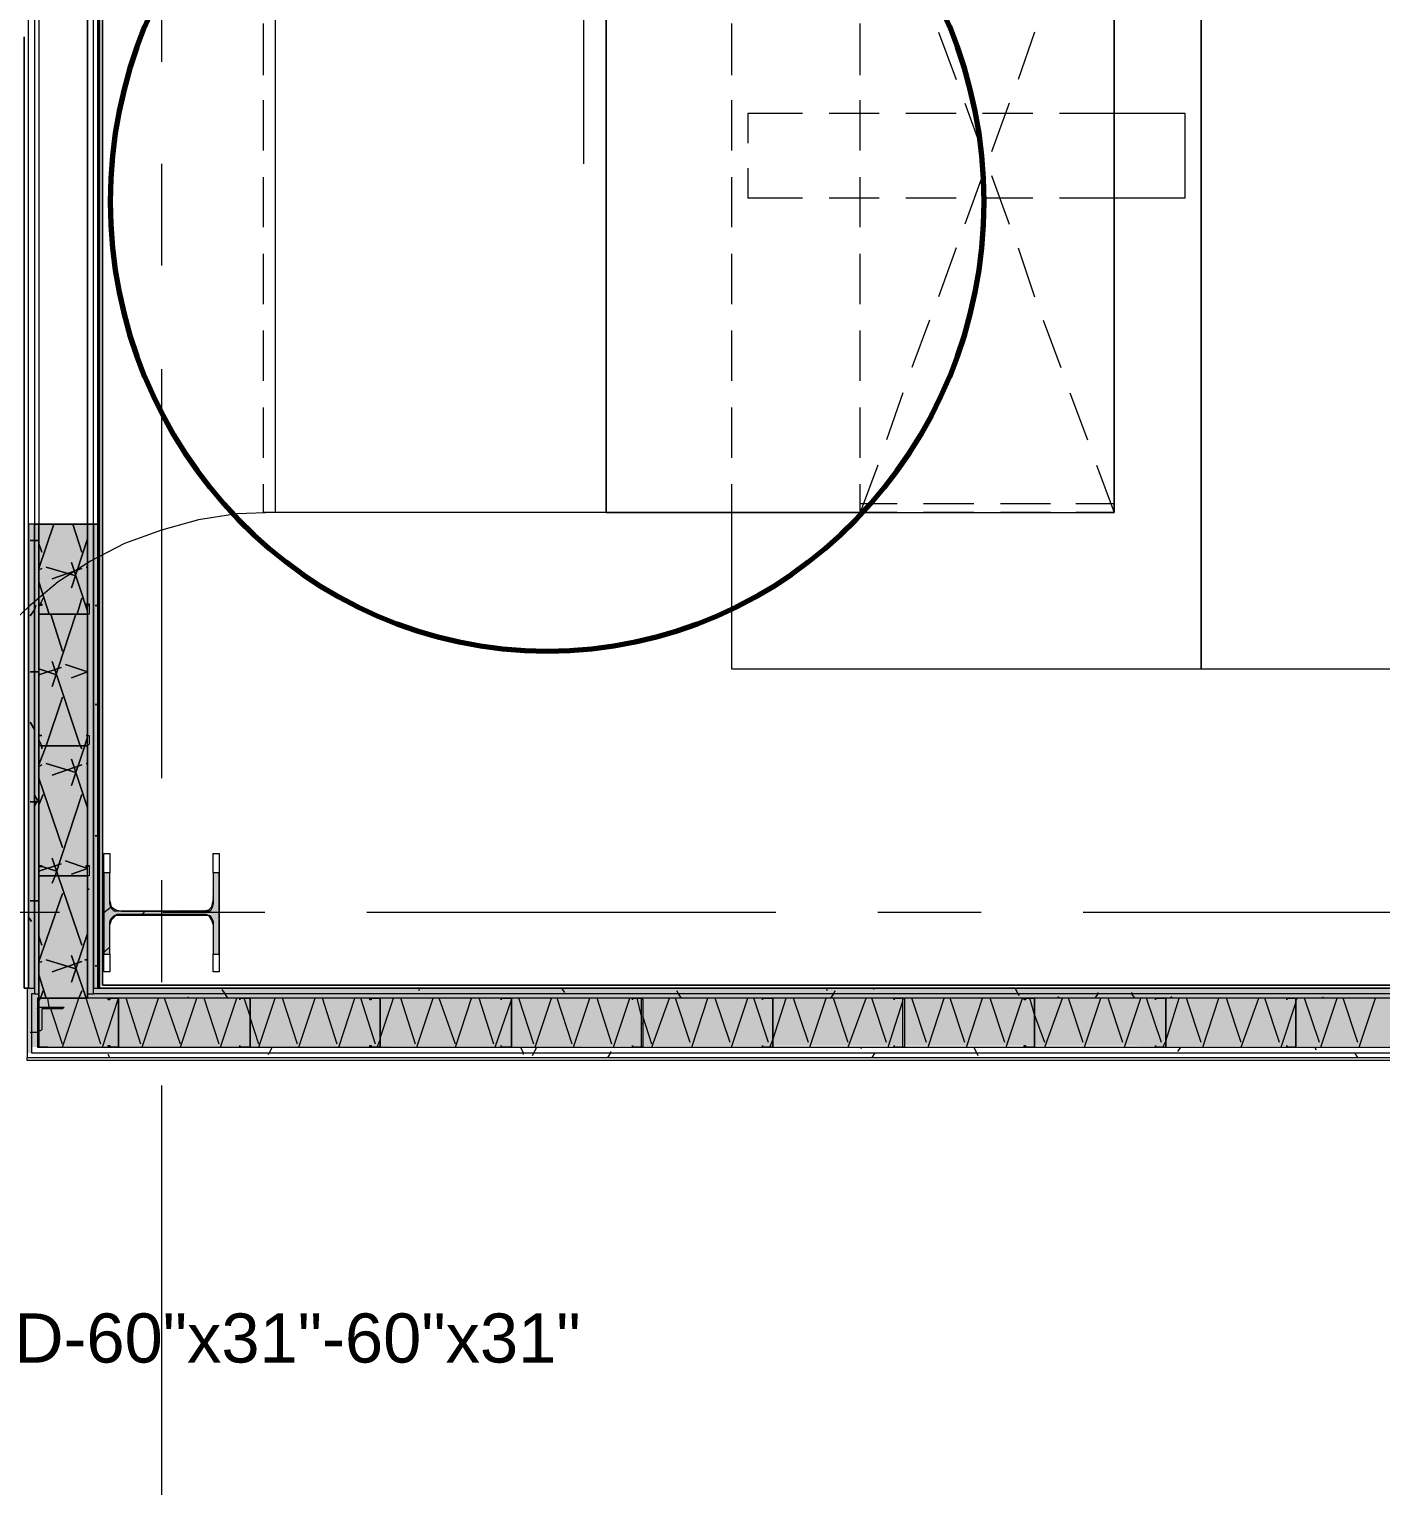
# Model space of a CAD drawing. Header units: metres. Extents: x 39 to 278, y -7 to 151.
# Drawn here: x 55.058 to 59.252, y 23.512 to 28.058 of the extents above; entities that cross this region are included whole.
import ezdxf

# ---------------------------------------------------------------- set-up
doc = ezdxf.new("R2010")
doc.units = ezdxf.units.M
doc.layers.add('HVAC - Ductos', color=5, linetype='Continuous', lineweight=50)
doc.layers.add('PDF_Geometry', color=7, linetype='Continuous', true_color=0xaaaaaa)
doc.layers.add('PDF_Solid Fills', color=7, linetype='Continuous', true_color=0xffffff)
doc.layers.add('PDF_Text', color=7, linetype='Continuous')
doc.styles.add('PDF Helvetica', font='')
doc.styles.get('PDF Helvetica').set_extended_font_data('Helvetica')

msp = doc.modelspace()

# ---------------------------------------------------------------- hatches: boundary and pattern name
at = {"layer": 'PDF_Solid Fills', "lineweight": 0, "transparency": 33554559}
h = msp.add_hatch(color=256, dxfattribs=at)
h.paths.add_polyline_path([(55.0559, 28.842), (55.0742, 28.842), (55.0742, 34.9608), (55.0559, 34.9608)])
h.paths.add_polyline_path([(55.0742, 26.5228), (55.0559, 26.5228), (55.0559, 25.0836), (55.0742, 25.0836)])
h = msp.add_hatch(color=256, dxfattribs=at)
h.paths.add_polyline_path([(55.0559, 28.842), (55.0742, 28.842), (55.0742, 34.9608), (55.0559, 34.9608)])
h.paths.add_polyline_path([(55.0742, 26.5228), (55.0559, 26.5228), (55.0559, 25.0836), (55.0742, 25.0836)])
h = msp.add_hatch(color=256, dxfattribs=at)
h.paths.add_polyline_path([(55.0879, 28.842), (55.0879, 34.9608), (55.0742, 34.9608), (55.0742, 28.842)])
h.paths.add_polyline_path([(55.0879, 25.0653), (55.0879, 26.5228), (55.0742, 26.5228), (55.0742, 25.0653)])
h = msp.add_hatch(color=256, dxfattribs=at)
h.paths.add_polyline_path([(55.0879, 28.842), (55.0879, 34.9608), (55.0742, 34.9608), (55.0742, 28.842)])
h.paths.add_polyline_path([(55.0879, 25.0653), (55.0879, 26.5228), (55.0742, 26.5228), (55.0742, 25.0653)])
h = msp.add_hatch(color=256, dxfattribs=at)
h.paths.add_polyline_path([(55.2392, 34.892), (55.2392, 34.9608), (55.0971, 34.9608), (55.0925, 34.9288), (55.0925, 34.892)])
h.paths.add_polyline_path([(55.2392, 34.8875), (55.0879, 34.8875), (55.0879, 28.842), (55.2392, 28.842)])
h.paths.add_polyline_path([(55.2392, 26.5228), (55.0879, 26.5228), (55.0879, 25.0516), (55.2392, 25.0516)])
h = msp.add_hatch(color=256, dxfattribs=at)
h.paths.add_polyline_path([(55.2392, 34.892), (55.2392, 34.9608), (55.0971, 34.9608), (55.0925, 34.9288), (55.0925, 34.892)])
h.paths.add_polyline_path([(55.2392, 34.8875), (55.0879, 34.8875), (55.0879, 28.842), (55.2392, 28.842)])
h.paths.add_polyline_path([(55.2392, 26.5228), (55.0879, 26.5228), (55.0879, 25.0516), (55.2392, 25.0516)])
h = msp.add_hatch(color=256, dxfattribs=at)
h.paths.add_polyline_path([(55.2575, 26.5228), (55.2392, 26.5228), (55.2392, 25.0653), (55.2575, 25.0653)])
h.paths.add_polyline_path([(55.2438, 31.89), (55.2575, 31.89), (55.2575, 34.9608), (55.2438, 34.9608)])
h.paths.add_polyline_path([(55.2392, 28.842), (55.2575, 28.842), (55.2575, 31.7662), (55.2392, 31.7662)])
h = msp.add_hatch(color=256, dxfattribs=at)
h.paths.add_polyline_path([(55.2713, 26.5228), (55.2575, 26.5228), (55.2575, 25.0836), (55.2713, 25.0836)])
h.paths.add_polyline_path([(55.2575, 31.89), (55.2713, 31.89), (55.2713, 34.9608), (55.2575, 34.9608)])
h.paths.add_polyline_path([(55.2575, 28.842), (55.2713, 28.842), (55.2713, 31.7479), (55.2575, 31.7479)])
h = msp.add_hatch(color=256, dxfattribs=at)
h.paths.add_polyline_path([(55.2392, 28.842), (55.2575, 28.842), (55.2575, 31.7662), (55.2392, 31.7662)])
h.paths.add_polyline_path([(55.2392, 25.0653), (55.2575, 25.0653), (55.2575, 26.5228), (55.2392, 26.5228)])
h = msp.add_hatch(color=256, dxfattribs=at)
h.paths.add_polyline_path([(55.2575, 28.842), (55.2713, 28.842), (55.2713, 31.7479), (55.2575, 31.7479)])
h.paths.add_polyline_path([(55.2713, 26.5228), (55.2575, 26.5228), (55.2575, 25.0837), (55.2713, 25.0837)])
for points in [[(55.2896, 25.1891), (55.3079, 25.1891), (55.3079, 25.2945), (55.3125, 25.3036), (55.3217, 25.3128), (55.6197, 25.3128), (55.6242, 25.3082), (55.6242, 25.2991), (55.6288, 25.2991), (55.6288, 25.1891), (55.6471, 25.1891), (55.6471, 25.4411), (55.6288, 25.4411), (55.6242, 25.3357), (55.6197, 25.3266), (55.3217, 25.322), (55.3217, 25.3266), (55.3171, 25.3311), (55.3125, 25.3311), (55.3125, 25.3449), (55.3079, 25.3449), (55.3079, 25.4411), (55.2896, 25.4411)], [(57.7738, 24.9049), (62.5997, 24.9003), (62.6414, 24.9003), (62.6414, 24.9049), (62.646, 24.9049), (65.0407, 24.9003), (65.0614, 24.9003), (65.0614, 25.0516), (55.0834, 25.0516), (55.0834, 24.9003), (55.1063, 24.9003), (57.7692, 24.9049)]]:
    msp.add_hatch(color=256, dxfattribs=at).paths.add_polyline_path(points)
h = msp.add_hatch(color=256, dxfattribs=at)
h.paths.add_polyline_path([(55.0742, 25.0653), (55.0742, 25.0836), (55.0513, 25.0836), (55.0513, 24.882), (55.0651, 24.882), (55.0651, 25.0653)])
h.paths.add_polyline_path([(55.2575, 25.0653), (64.8918, 25.0653), (64.8918, 25.0836), (55.2575, 25.0836)])
h = msp.add_hatch(color=256, dxfattribs=at)
h.paths.add_polyline_path([(55.0834, 25.0516), (55.0879, 25.0653), (55.0651, 25.0653), (55.0651, 24.9003), (55.0834, 24.9003)])
h.paths.add_polyline_path([(55.2392, 25.0516), (64.9102, 25.0516), (64.9102, 25.0653), (55.2392, 25.0653)])

# ---------------------------------------------------------------- linework, layer by layer
at = {"layer": 'HVAC - Ductos', "lineweight": 0}
msp.add_lwpolyline([(54.3867, 27.6641, -0.258379), (53.1538, 29.9145), (54.6755, 29.9145, 0.409858), (55.8213, 28.7687), (55.8213, 26.5595), (55.7021, 26.5549), (55.5829, 26.5365), (55.4684, 26.5045), (55.3538, 26.4632), (55.2484, 26.4082), (55.1475, 26.3441), (55.0559, 26.2661), (54.9688, 26.1837), (54.8955, 26.0919), (54.8313, 25.9911), (54.7763, 25.8811), (54.7351, 25.7711), (54.7029, 25.6565), (54.6846, 25.5373), (54.6755, 25.4182), (53.1538, 25.4182, -0.257924)], format="xyb", close=True, dxfattribs=at)
for points in [[(58.695, 29.5616), (58.695, 29.2591), (59.268, 29.2591), (58.695, 29.2591), (58.695, 26.0737), (59.4605, 26.0737)], [(57.2376, 26.6465), (57.2376, 26.5595), (57.2376, 26.0737), (58.695, 26.0737), (58.695, 29.2591), (57.2376, 29.2591), (57.2376, 29.4425)], [(56.7792, 27.6411), (56.7792, 28.787)], [(55.8213, 28.7183), (56.848, 28.7183), (56.848, 26.5595), (55.8213, 26.5595)], [(57.6363, 26.5595), (57.6317, 26.5595), (57.6134, 26.5595), (57.5859, 26.5595), (57.5447, 26.5595), (57.4988, 26.5595), (57.4392, 26.5595), (57.3705, 26.5595), (57.2971, 26.5595), (57.2146, 26.5595), (57.1276, 26.5595), (57.0359, 26.5595), (56.9442, 26.5595), (56.848, 26.5595), (56.848, 28.7183)], [(58.4246, 26.5595), (58.4246, 28.7183), (58.4246, 26.5595)], [(55.7847, 27.9161), (55.7847, 28.0766)], [(57.2376, 28.0766), (57.2376, 27.9161)], [(55.7847, 27.6824), (55.7847, 27.8383)], [(57.2376, 27.8383), (57.2376, 27.6824)], [(57.4576, 27.797), (57.288, 27.797), (57.288, 27.7053)], [(57.6959, 27.797), (57.5401, 27.797)], [(57.9343, 27.797), (57.7784, 27.797)], [(58.1726, 27.797), (58.0167, 27.797)], [(58.2551, 27.5357), (58.4246, 27.5357), (58.6447, 27.5357), (58.6447, 27.797), (58.4246, 27.797), (58.2551, 27.797)], [(55.7847, 27.4441), (55.7847, 27.5999)], [(57.2376, 27.5999), (57.2376, 27.4441)], [(57.288, 27.6274), (57.288, 27.5357), (57.4576, 27.5357)], [(57.5401, 27.5357), (57.6959, 27.5357)], [(57.7784, 27.5357), (57.9343, 27.5357)], [(58.0167, 27.5357), (58.1726, 27.5357)], [(55.7847, 27.2057), (55.7847, 27.3615)], [(57.2376, 27.3615), (57.2376, 27.2057)], [(55.7847, 26.9674), (55.7847, 27.1233)], [(57.2376, 27.1233), (57.2376, 26.9674)], [(55.7847, 26.7291), (55.7847, 26.8849)], [(57.2376, 26.8849), (57.2376, 26.7291)], [(55.8213, 26.5595), (55.7847, 26.5595), (55.7847, 26.6465)], [(55.8213, 26.5595), (55.8213, 26.5595)], [(56.848, 26.5595), (56.9855, 26.5595), (57.123, 26.5595), (57.2559, 26.5595), (57.3888, 26.5595), (57.5126, 26.5595), (57.6363, 26.5595), (57.7509, 26.5595), (57.8609, 26.5595), (57.9617, 26.5595), (58.0534, 26.5595), (58.1405, 26.5595), (58.2138, 26.5595), (58.278, 26.5595), (58.3284, 26.5595), (58.3697, 26.5595), (58.4017, 26.5595), (58.4155, 26.5595), (58.4246, 26.5595)], [(57.6363, 26.5869), (57.7509, 26.5869)], [(57.8334, 26.5869), (57.9892, 26.5869)], [(58.0717, 26.5869), (58.2276, 26.5869)], [(58.3055, 26.5869), (58.4246, 26.5869)]]:
    msp.add_lwpolyline(points, dxfattribs=at)
at = {"layer": 'PDF_Geometry', "lineweight": 0}
for points in [[(55.0742, 34.9608), (55.0742, 28.842), (55.0742, 28.8099), (55.0742, 26.5228), (55.0559, 26.5228), (55.0559, 25.0836), (55.0421, 25.0836), (55.0421, 28.0353), (55.0421, 25.0836), (55.0559, 25.0836), (55.0559, 28.0491)], [(55.0559, 34.9608), (55.0559, 28.842), (55.2759, 28.842), (55.2759, 28.8099), (55.2759, 26.5228), (55.0559, 26.5228), (55.0559, 28.8099), (55.0559, 28.842), (55.0742, 28.842), (55.0879, 28.842), (55.0879, 34.8875), (55.0879, 28.842), (55.0879, 34.8875), (55.0879, 34.8829), (55.2392, 34.8829), (58.2963, 34.8829), (58.3743, 34.8829), (58.4246, 34.8829), (60.8814, 34.8829)], [(60.6109, 34.8508), (58.6813, 34.8508), (58.4567, 34.8508), (58.4567, 31.7295), (58.4567, 34.8508), (58.4567, 31.7341), (58.4384, 31.7341), (58.2734, 31.7341), (55.2759, 31.7341), (55.2759, 25.0836), (55.2759, 31.7112), (55.2759, 25.0836), (55.2759, 31.7341), (55.2759, 25.0836), (55.2759, 31.7341), (58.4567, 31.7341), (58.4384, 31.7341)], [(64.9102, 25.0516), (55.2392, 25.0516), (55.2392, 25.0653), (55.2392, 25.0836), (55.2392, 25.432), (55.2392, 25.0653), (55.2575, 25.0653), (55.2575, 26.5228), (55.2575, 28.8099), (55.2575, 28.842), (55.2575, 31.7479), (55.2713, 31.7479), (55.2759, 31.7479), (58.2734, 31.7479), (58.4246, 31.7479), (58.4384, 31.7479), (58.4384, 32.0779), (58.4384, 33.21), (58.4246, 33.21), (58.4246, 32.0779), (58.3743, 32.0779)], [(55.2392, 31.5508), (55.2392, 31.7662), (55.2575, 31.7662), (55.2575, 28.842), (55.2392, 28.842), (55.0879, 28.842), (55.0879, 28.8099), (55.0879, 26.5228), (55.0879, 25.0836), (55.0879, 25.0653), (55.0879, 25.0516), (55.0834, 25.0516), (55.0834, 24.9003), (65.0614, 24.9003), (65.0614, 25.0516), (65.0614, 25.0836), (65.0614, 26.5228)], [(55.2392, 26.2753), (55.2392, 26.5228), (55.2575, 26.5228), (55.2713, 26.5228), (55.2713, 28.8099), (55.2713, 28.842), (55.2713, 28.8099), (55.2713, 26.5228), (55.2713, 25.0836), (64.878, 25.0836), (55.2759, 25.0836), (64.8735, 25.0836), (64.8735, 31.7387)], [(64.8918, 26.5228), (64.8918, 25.0836), (64.8918, 25.0653), (55.2575, 25.0653), (55.2575, 25.0836), (55.2575, 26.5228), (55.2575, 28.8099), (55.2575, 28.842), (55.2713, 28.842), (55.2713, 31.7341), (55.2759, 31.7341), (58.4567, 31.7341), (58.4476, 31.7341), (58.4567, 31.7341), (55.2759, 31.7341), (55.2759, 25.0836), (55.2759, 31.7341), (58.4567, 31.7341), (58.4384, 31.7341), (58.2734, 31.7341)], [(55.2759, 28.842), (55.2759, 31.7341), (55.2713, 31.7341), (55.2713, 28.842), (55.2759, 28.842), (55.2759, 28.8099), (55.2759, 26.5228)], [(55.2851, 31.7204), (55.2851, 25.0928), (55.2851, 31.725), (55.2851, 25.0928), (55.2851, 31.7204)], [(55.4684, 29.227), (55.4684, 27.9574)], [(55.2392, 29.0849), (55.2392, 28.842), (55.0879, 28.842), (55.0742, 28.842), (55.0742, 28.8099), (55.0742, 26.5228), (55.0742, 25.0836), (55.0742, 25.0653), (55.0651, 25.0653), (55.0651, 25.0516), (55.0651, 24.9003), (55.0651, 24.882), (65.0752, 24.882), (65.0752, 24.9003), (65.0752, 25.0836), (65.0752, 26.5228)], [(55.0879, 28.842), (55.0879, 28.8099), (55.0879, 26.5228), (55.2392, 26.5228)], [(55.2392, 25.432), (55.2392, 25.0516), (55.0879, 25.0516), (55.0879, 26.5228), (55.2392, 26.5228), (55.2392, 26.2753), (55.2392, 26.5228), (55.2392, 28.8099), (55.2392, 26.5228), (55.2575, 26.5228)], [(55.4684, 27.6411), (55.4684, 27.3249)], [(55.4684, 27.0041), (55.4684, 25.7345)], [(55.0742, 26.5228), (55.0879, 26.5228)], [(55.2392, 26.2432), (55.2392, 26.2432)], [(55.2392, 26.2432), (55.2392, 25.8674)], [(55.0971, 25.8674), (55.0971, 25.8674)], [(55.2347, 25.8674), (55.2347, 25.8674)], [(55.2392, 25.8399), (55.2392, 25.4595)], [(55.3079, 25.1891), (55.3079, 25.1341), (55.2896, 25.1341), (55.2896, 25.5007), (55.3079, 25.5007), (55.3079, 25.4411)], [(55.6288, 25.4411), (55.6288, 25.5007), (55.6471, 25.5007), (55.6471, 25.1341), (55.6288, 25.1341), (55.6288, 25.1891)], [(55.2392, 25.432), (55.2392, 25.432)], [(55.4684, 25.4182), (55.4684, 25.1019)], [(55.2896, 25.3174), (55.3125, 25.3357)], [(55.3079, 25.3541), (55.3125, 25.3357), (55.3263, 25.3266), (55.3447, 25.322), (55.5967, 25.322), (55.6151, 25.3266), (55.6242, 25.3357), (55.6288, 25.3541)], [(55.1521, 25.3174), (53.8825, 25.3174)], [(55.6288, 25.2807), (55.6242, 25.2945), (55.6151, 25.3082), (55.5967, 25.3082), (55.3447, 25.3082), (55.3263, 25.3082), (55.3125, 25.2945), (55.3079, 25.2807)], [(55.4088, 25.3128), (55.4179, 25.322)], [(55.7892, 25.3174), (55.4729, 25.3174)], [(57.3751, 25.3174), (56.1055, 25.3174)], [(58.0122, 25.3174), (57.6913, 25.3174)], [(59.598, 25.3174), (58.3284, 25.3174)], [(55.2896, 25.1936), (55.3079, 25.2119)], [(55.2392, 25.1249), (55.2392, 25.1249)], [(55.0513, 25.0653), (55.0513, 24.8682), (65.0935, 24.8682), (65.0981, 24.8682), (65.0981, 24.8499), (65.3639, 24.8499), (65.3639, 24.8682), (65.3639, 24.8499), (65.0981, 24.8499), (65.0981, 24.8682), (65.1026, 24.8682)], [(55.0742, 25.0836), (55.0742, 25.0836)], [(55.0879, 25.0745), (55.0879, 25.0745)], [(55.2713, 25.0836), (55.2713, 25.0836)], [(64.8735, 25.0836), (55.2759, 25.0836), (64.8735, 25.0836)], [(55.1475, 25.0516), (55.1475, 25.0516)], [(55.1475, 25.0516), (55.1475, 25.0516)], [(55.7113, 25.047), (55.7113, 25.047)], [(56.5225, 25.047), (56.5225, 25.047)], [(56.9305, 25.047), (56.9305, 25.047)], [(57.3338, 25.047), (57.3338, 25.047)], [(57.7417, 25.047), (57.7417, 25.047)], [(58.553, 25.047), (58.553, 25.047)], [(58.9609, 25.047), (58.9609, 25.047)], [(55.0879, 24.9919), (55.0879, 24.9919)], [(55.3355, 24.9003), (55.3355, 24.9003)], [(55.3355, 24.9003), (55.3355, 24.9003)], [(55.7113, 24.9049), (55.7113, 24.9049)], [(56.1467, 24.9003), (56.1467, 24.9003)], [(56.1467, 24.9003), (56.1467, 24.9003)], [(56.5225, 24.9049), (56.5225, 24.9049)], [(56.5547, 24.9003), (56.5547, 24.9003)], [(56.5547, 24.9003), (56.5547, 24.9003)], [(56.9305, 24.9049), (56.9305, 24.9049)], [(56.958, 24.9003), (56.958, 24.9003)], [(57.3338, 24.9049), (57.3338, 24.9049)], [(57.3659, 24.9003), (57.3659, 24.9003)], [(57.3659, 24.9003), (57.3659, 24.9003)], [(57.7417, 24.9049), (57.7417, 24.9049)], [(57.7692, 24.9003), (57.7692, 24.9003)], [(58.1772, 24.9003), (58.1772, 24.9003)], [(58.1772, 24.9003), (58.1772, 24.9003)], [(58.553, 24.9049), (58.553, 24.9049)], [(58.9609, 24.9049), (58.9609, 24.9049)], [(58.9884, 24.9003), (58.9884, 24.9003)], [(58.9884, 24.9003), (58.9884, 24.9003)], [(55.4684, 24.7811), (55.4684, 23.5115)]]:
    msp.add_lwpolyline(points, dxfattribs=at)
for points in [[(64.8643, 31.7295), (64.8643, 25.0928), (64.8689, 25.0928), (64.8689, 25.0882), (64.8735, 25.0836), (64.8689, 25.0882), (64.8689, 25.0928), (64.8643, 25.0928), (55.2851, 25.0928), (64.8643, 25.0928)], [(64.878, 26.5228), (64.878, 25.0836), (55.2759, 25.0836), (55.2759, 26.5228), (55.0559, 26.5228), (55.0559, 25.0836), (55.0513, 25.0836), (55.0513, 24.8682), (65.0935, 24.8682), (65.0935, 25.0836), (65.0935, 26.5228)], [(55.0742, 26.5228), (55.0559, 26.5228), (55.0559, 25.0836), (55.0742, 25.0836)], [(55.0879, 26.5228), (55.0742, 26.5228), (55.0742, 25.0653), (55.0879, 25.0653)], [(55.2713, 26.5228), (55.2575, 26.5228), (55.2575, 25.0836), (55.2713, 25.0836)], [(55.2759, 25.0836), (55.2759, 26.5228), (55.2713, 26.5228), (55.2713, 25.0836)], [(55.2438, 26.2432), (55.2392, 26.2432), (55.0925, 26.2432), (55.0879, 26.2432), (55.0879, 26.2753), (55.0971, 26.2753), (55.0971, 26.2707), (55.0879, 26.2707), (55.0879, 26.2432), (55.0925, 26.2432), (55.2392, 26.2432), (55.2392, 26.2707), (55.2347, 26.2707), (55.2347, 26.2753), (55.2438, 26.2753)], [(55.2392, 26.2432), (55.2392, 25.8674)], [(55.2438, 25.8399), (55.2392, 25.8353), (55.0925, 25.8353), (55.0879, 25.8353), (55.0879, 25.8399), (55.0879, 25.8674), (55.0971, 25.8674), (55.0879, 25.8674), (55.0879, 25.8399), (55.0925, 25.8353), (55.2392, 25.8353), (55.2392, 25.8399), (55.2392, 25.8674), (55.2347, 25.8674), (55.2438, 25.8674)], [(55.2392, 25.8399), (55.2392, 25.4595)], [(55.2438, 25.432), (55.2392, 25.432), (55.0925, 25.432), (55.0879, 25.432), (55.0879, 25.4641), (55.0971, 25.4641), (55.0971, 25.4595), (55.0879, 25.4595), (55.0879, 25.432), (55.0925, 25.432), (55.2392, 25.432), (55.2392, 25.4595), (55.2347, 25.4595), (55.2347, 25.4641), (55.2438, 25.4641)], [(55.6288, 25.1891), (55.6471, 25.1891), (55.6471, 25.4411), (55.6288, 25.4411), (55.6288, 25.3449), (55.6242, 25.3311), (55.6197, 25.322), (55.6059, 25.322), (55.3309, 25.322), (55.3217, 25.322), (55.3125, 25.3311), (55.3079, 25.3449), (55.3079, 25.4411), (55.2896, 25.4411), (55.2896, 25.1891), (55.3079, 25.1891), (55.3079, 25.2899), (55.3125, 25.2991), (55.3217, 25.3082), (55.3309, 25.3128), (55.6059, 25.3128), (55.6197, 25.3082), (55.6242, 25.2991), (55.6288, 25.2899)], [(55.2392, 25.0516), (55.2392, 25.1249), (55.2392, 25.0516), (55.0879, 25.0516)], [(55.0879, 25.0745), (55.0879, 25.0516)], [(55.0879, 24.9003), (55.1155, 24.9003), (55.0879, 24.9003), (55.0879, 25.0516), (55.1659, 25.0516), (55.0879, 25.0516)], [(55.1659, 25.0241), (55.1613, 25.0195), (55.1567, 25.0195), (55.0971, 25.0195), (55.0971, 24.9553), (55.0925, 24.9507), (55.0879, 24.9507), (55.0879, 25.0241)], [(55.3355, 25.0516), (55.3355, 25.047), (55.3355, 24.9003), (55.3034, 24.9003), (55.3034, 24.9049), (55.3079, 24.9049), (55.3079, 24.9003), (55.3355, 24.9003), (55.3355, 25.047), (55.3355, 25.0516), (55.3079, 25.0516), (55.3079, 25.047), (55.3034, 25.047), (55.3034, 25.0516)], [(55.7113, 25.047), (55.7113, 25.0516)], [(55.7388, 25.0516), (55.7434, 25.0516), (55.7434, 25.047), (55.7434, 24.9003), (55.7388, 24.9003), (55.7113, 24.9003), (55.7113, 24.9049), (55.7113, 24.9003), (55.7388, 24.9003), (55.7434, 24.9003), (55.7434, 25.047), (55.7434, 25.0516), (55.7388, 25.0516), (55.7113, 25.0516)], [(56.1467, 25.0516), (56.1467, 25.047), (56.1467, 24.9003), (56.1146, 24.9003), (56.1146, 24.9049), (56.1192, 24.9049), (56.1192, 24.9003), (56.1467, 24.9003), (56.1467, 25.047), (56.1467, 25.0516), (56.1192, 25.0516), (56.1192, 25.047), (56.1146, 25.047), (56.1146, 25.0516)], [(56.5225, 25.047), (56.5225, 25.0516)], [(56.5547, 25.0516), (56.5547, 25.047), (56.5547, 24.9003), (56.5225, 24.9003), (56.5225, 24.9049), (56.5225, 24.9003), (56.5547, 24.9003), (56.5547, 25.047), (56.5547, 25.0516), (56.5225, 25.0516)], [(56.9305, 25.047), (56.9305, 25.0516)], [(56.958, 25.0516), (56.9626, 25.047), (56.9626, 24.9003), (56.958, 24.9003), (56.9305, 24.9003), (56.9305, 24.9049), (56.9305, 24.9003), (56.958, 24.9003), (56.958, 25.047), (56.958, 25.0516), (56.9305, 25.0516)], [(57.3338, 25.047), (57.3338, 25.0516)], [(57.3659, 25.0516), (57.3659, 25.047), (57.3659, 24.9003), (57.3338, 24.9003), (57.3338, 24.9049), (57.3338, 24.9003), (57.3659, 24.9003), (57.3659, 25.047), (57.3659, 25.0516), (57.3338, 25.0516)], [(57.7417, 25.047), (57.7417, 25.0516)], [(57.7692, 25.0516), (57.7738, 25.0516), (57.7738, 25.047), (57.7738, 24.9003), (57.7692, 24.9003), (57.7417, 24.9003), (57.7417, 24.9049), (57.7417, 24.9003), (57.7692, 24.9003), (57.7692, 25.047), (57.7692, 25.0516), (57.7417, 25.0516)], [(58.1772, 25.0516), (58.1772, 25.047), (58.1772, 24.9003), (58.145, 24.9003), (58.145, 24.9049), (58.1496, 24.9049), (58.1496, 24.9003), (58.1772, 24.9003), (58.1772, 25.047), (58.1772, 25.0516), (58.1496, 25.0516), (58.1496, 25.047), (58.145, 25.047), (58.145, 25.0516)], [(58.553, 25.047), (58.553, 25.0516)], [(58.5805, 25.0516), (58.5851, 25.0516), (58.5851, 25.047), (58.5851, 24.9003), (58.5805, 24.9003), (58.553, 24.9003), (58.553, 24.9049), (58.553, 24.9003), (58.5805, 24.9003), (58.5851, 24.9003), (58.5851, 25.047), (58.5851, 25.0516), (58.5805, 25.0516), (58.553, 25.0516)], [(58.9609, 25.047), (58.9609, 25.0516)], [(58.9884, 25.0516), (58.9884, 25.047), (58.9884, 24.9003), (58.9609, 24.9003), (58.9609, 24.9049), (58.9609, 24.9003), (58.9884, 24.9003), (58.9884, 25.047), (58.9884, 25.0516), (58.9609, 25.0516)], [(65.0935, 24.8682), (65.0935, 24.8591), (55.0513, 24.8591), (55.0513, 24.8682)]]:
    msp.add_lwpolyline(points, close=True, dxfattribs=at)
at = {"layer": 'PDF_Geometry', "color": 8, "lineweight": 0, "true_color": 0x808080}
for points in [[(57.6363, 27.9161), (57.6363, 28.0766)], [(58.4246, 28.0766), (58.4246, 27.9161)], [(57.8792, 28.0491), (57.9343, 27.9024)], [(58.1772, 28.0491), (58.1267, 27.9024)], [(57.6363, 27.6824), (57.6363, 27.8383)], [(57.9617, 27.8291), (58.0167, 27.6778)], [(58.0993, 27.8291), (58.0442, 27.6778)], [(58.4246, 27.8383), (58.4246, 27.6824)], [(57.6363, 27.4441), (57.6363, 27.5999)], [(58.0167, 27.6045), (57.9617, 27.4533)], [(58.0442, 27.6045), (58.0993, 27.4533)], [(58.4246, 27.5999), (58.4246, 27.4441)], [(57.9343, 27.3799), (57.8792, 27.2287)], [(58.1267, 27.3799), (58.1772, 27.2287)], [(57.6363, 27.2057), (57.6363, 27.3615)], [(58.4246, 27.3615), (58.4246, 27.2057)], [(57.8517, 27.1553), (57.7967, 27.0087)], [(58.2047, 27.1553), (58.2597, 27.0087)], [(57.6363, 26.9674), (57.6363, 27.1233)], [(58.4246, 27.1233), (58.4246, 26.9674)], [(57.7692, 26.9307), (57.7188, 26.7841)], [(58.2872, 26.9307), (58.3422, 26.7841)], [(57.6363, 26.7291), (57.6363, 26.8849)], [(58.4246, 26.8849), (58.4246, 26.7291)], [(57.6913, 26.7061), (57.6363, 26.5595), (57.6363, 26.6465)], [(58.3697, 26.7061), (58.4246, 26.5595), (58.4246, 26.6465)], [(57.7509, 26.5595), (57.6363, 26.5595)], [(57.9892, 26.5595), (57.8334, 26.5595)], [(58.2276, 26.5595), (58.0717, 26.5595)], [(58.4246, 26.5595), (58.3055, 26.5595)]]:
    msp.add_lwpolyline(points, dxfattribs=at)
at = {"layer": 'PDF_Geometry', "color": 254, "lineweight": 0, "true_color": 0xd2d2d2}
for points in [[(55.1338, 26.5228), (55.0879, 26.3853)], [(55.1934, 26.5228), (55.2209, 26.4357)], [(55.0879, 26.4632), (55.0971, 26.4357)], [(55.2392, 26.4769), (55.1888, 26.3257)], [(55.0971, 26.3853), (55.0879, 26.3807)], [(55.1109, 26.3899), (55.2025, 26.3624)], [(55.2209, 26.3853), (55.1292, 26.3532)], [(55.1888, 26.4037), (55.2392, 26.2524)], [(55.2347, 26.3899), (55.2392, 26.3899)], [(55.0879, 26.3441), (55.12, 26.2432)], [(55.1017, 26.2937), (55.0879, 26.2661)], [(55.2209, 26.2937), (55.2071, 26.2432)], [(55.1246, 26.2432), (55.1613, 26.1287)], [(55.2025, 26.2432), (55.1292, 26.0187)], [(55.1567, 26.0782), (55.0879, 26.0553)], [(55.0879, 26.0737), (55.1429, 26.0553)], [(55.1292, 26.0965), (55.2163, 25.8353), (55.2209, 25.8261), (55.2163, 25.8353)], [(55.2392, 26.0645), (55.1888, 26.0461), (55.2392, 26.0645), (55.1705, 26.0874)], [(55.1613, 25.9865), (55.1109, 25.8353), (55.0879, 25.7757), (55.1109, 25.8353)], [(55.0879, 25.8537), (55.0971, 25.8353), (55.0971, 25.8261), (55.0971, 25.8353)], [(55.2392, 25.8628), (55.2301, 25.8353), (55.1888, 25.7115), (55.2301, 25.8353)], [(55.1109, 25.7803), (55.2025, 25.7528)], [(55.1888, 25.7941), (55.2392, 25.6428)], [(55.2347, 25.7803), (55.2392, 25.7803)], [(55.0971, 25.7757), (55.0879, 25.7711)], [(55.2209, 25.7757), (55.1292, 25.7437)], [(55.0879, 25.7345), (55.1613, 25.5191)], [(55.1017, 25.6841), (55.0879, 25.6519)], [(55.2209, 25.6841), (55.1384, 25.432), (55.1292, 25.4091), (55.1384, 25.432)], [(55.1567, 25.4686), (55.0879, 25.4457)], [(55.0879, 25.4641), (55.1429, 25.4457)], [(55.1292, 25.4869), (55.1475, 25.432), (55.2209, 25.2165), (55.1475, 25.432)], [(55.2392, 25.4549), (55.1888, 25.4365), (55.2392, 25.4549), (55.1705, 25.4778)], [(55.1613, 25.3769), (55.0879, 25.1661)], [(55.0879, 25.2441), (55.0971, 25.2165)], [(55.2392, 25.2532), (55.1888, 25.1019)], [(55.0971, 25.1661), (55.0879, 25.1615)], [(55.1109, 25.1707), (55.2025, 25.1432)], [(55.2209, 25.1661), (55.1292, 25.1341)], [(55.2301, 25.1707), (55.2392, 25.1707)], [(55.0879, 25.1249), (55.1109, 25.0516)]]:
    msp.add_lwpolyline(points, close=True, dxfattribs=at)
at = {"layer": 'PDF_Geometry', "color": 254, "lineweight": 0, "true_color": 0xeaeaea}
for points in [[(55.0879, 26.4724), (55.0742, 26.4724), (55.0605, 26.4724), (55.0742, 26.4724)], [(55.0742, 26.257), (55.0788, 26.2707), (55.0742, 26.257), (55.0605, 26.2387)], [(55.2713, 26.2707), (55.2621, 26.2707)], [(55.0879, 26.0645), (55.0742, 26.0645), (55.0605, 26.0645), (55.0742, 26.0645)], [(55.2713, 25.9637), (55.2621, 25.9637)], [(55.0742, 25.8857), (55.0742, 25.8811), (55.0742, 25.8857), (55.0605, 25.9087)], [(55.0879, 25.872), (55.0879, 25.8811)], [(55.0879, 25.6611), (55.0742, 25.6611), (55.0605, 25.6611), (55.0742, 25.6611)], [(55.0742, 25.6841), (55.0879, 25.6565)], [(55.0742, 25.6473), (55.0879, 25.6749)], [(55.2713, 25.5557), (55.2621, 25.5557)], [(55.0879, 25.4549), (55.0879, 25.4503)], [(55.2392, 25.3907), (55.2438, 25.3907)], [(55.0879, 25.3541), (55.0742, 25.3541), (55.0605, 25.3541), (55.0742, 25.3541)], [(55.0559, 25.3036), (55.0651, 25.2899)], [(55.2713, 25.1524), (55.2621, 25.1524)]]:
    msp.add_lwpolyline(points, close=True, dxfattribs=at)
at = {"layer": 'PDF_Geometry', "color": 254, "lineweight": 0, "true_color": 0xd2d2d2}
for points in [[(55.2117, 26.2432), (55.2117, 26.2432)], [(55.2392, 26.2707), (55.2438, 26.2707)], [(55.2805, 24.9095), (55.2347, 25.0516), (55.1888, 25.1845), (55.2347, 25.0516)], [(55.0879, 25.0424), (55.0925, 25.0516), (55.1017, 25.0745), (55.0925, 25.0516)], [(55.1613, 24.9003), (55.2117, 25.0516), (55.2209, 25.0745), (55.2117, 25.0516)], [(55.0834, 25.0195), (55.0879, 25.0378)], [(55.12, 25.0241), (55.1155, 25.0516)], [(55.1613, 24.9095), (55.1246, 25.0195)], [(55.2851, 24.9003), (55.3355, 25.0516)], [(55.4042, 24.9095), (55.3584, 25.0516)], [(55.4088, 24.9003), (55.4592, 25.0516)], [(55.5279, 24.9095), (55.4775, 25.0516)], [(55.5279, 24.9003), (55.5784, 25.0516)], [(55.6471, 24.9095), (55.6013, 25.0516)], [(55.6517, 24.9003), (55.7021, 25.0516)], [(55.7434, 24.9965), (55.7251, 25.0516)], [(55.7709, 24.9003), (55.8213, 25.0516)], [(55.8901, 24.9095), (55.8442, 25.0516)], [(55.8947, 24.9003), (55.945, 25.0516)], [(56.0138, 24.9095), (55.968, 25.0516)], [(56.0184, 24.9003), (56.0688, 25.0516)], [(56.133, 24.9095), (56.0871, 25.0516)], [(56.1467, 24.9278), (56.188, 25.0516)], [(56.1467, 25.0424), (56.1467, 25.0424)], [(56.2567, 24.9095), (56.2109, 25.0516)], [(56.2613, 24.9003), (56.3117, 25.0516)], [(56.3805, 24.9095), (56.3301, 25.0516)], [(56.3805, 24.9003), (56.4309, 25.0516)], [(56.4996, 24.9095), (56.4538, 25.0516)], [(56.5042, 24.9003), (56.5547, 25.047)], [(56.5363, 25.0516), (56.5363, 25.0516)], [(56.6234, 24.9095), (56.5775, 25.0516)], [(56.628, 24.9003), (56.6784, 25.0516)], [(56.7425, 24.9095), (56.6967, 25.0516)], [(56.7471, 24.9003), (56.7975, 25.0516)], [(56.8663, 24.9095), (56.8205, 25.0516)], [(56.8709, 24.9003), (56.9213, 25.0516)], [(56.958, 24.9965), (56.9442, 25.0516)], [(56.9901, 24.9003), (57.045, 25.0516)], [(57.1093, 24.9141), (57.0634, 25.0516)], [(57.1138, 24.9003), (57.1642, 25.0516)], [(57.233, 24.9141), (57.1871, 25.0516)], [(57.2376, 24.9003), (57.288, 25.0516)], [(57.3521, 24.9141), (57.3063, 25.0516)], [(57.3567, 24.9003), (57.3659, 24.9232), (57.4071, 25.0516)], [(57.4759, 24.9141), (57.4301, 25.0516)], [(57.4805, 24.9003), (57.5309, 25.0516)], [(57.5996, 24.9141), (57.5539, 25.0516)], [(57.5996, 24.9003), (57.6547, 25.0516)], [(57.7188, 24.9141), (57.673, 25.0516)], [(57.7234, 24.9003), (57.7692, 25.0424)], [(57.7738, 25.047), (57.7738, 25.0516)], [(57.8426, 24.9141), (57.7967, 25.0516)], [(57.8472, 24.9003), (57.8976, 25.0516)], [(57.9617, 24.9141), (57.9159, 25.0516)], [(57.9663, 24.9003), (58.0167, 25.0516)], [(58.0855, 24.9141), (58.0396, 25.0516)], [(58.0901, 24.9003), (58.1405, 25.0516)], [(58.2093, 24.9141), (58.1772, 25.0011), (58.1634, 25.0516), (58.168, 25.0516)], [(58.2093, 24.9003), (58.2642, 25.0516)], [(58.3284, 24.9141), (58.2826, 25.0516)], [(58.333, 24.9003), (58.3834, 25.0516)], [(58.4522, 24.9141), (58.4063, 25.0516)], [(58.4567, 24.9003), (58.5072, 25.0516)], [(58.5713, 24.9141), (58.5255, 25.0516)], [(58.5759, 24.9003), (58.5851, 24.9186), (58.6263, 25.0516)], [(58.695, 24.9141), (58.6493, 25.0516)], [(58.6996, 24.9003), (58.7501, 25.0516)], [(58.8188, 24.9141), (58.773, 25.0516)], [(58.8188, 24.9003), (58.8738, 25.0516)], [(58.938, 24.9141), (58.8922, 25.0516)], [(58.9426, 24.9003), (58.9884, 25.0378)], [(58.9884, 25.0424), (58.993, 25.0516)], [(59.0618, 24.9141), (59.0159, 25.0516)], [(59.0663, 24.9003), (59.1168, 25.0516)], [(59.1809, 24.9141), (59.1351, 25.0516)], [(59.1855, 24.9003), (59.2359, 25.0516)], [(55.7709, 24.9095), (55.7434, 24.9919)], [(56.958, 24.9736), (56.9626, 24.9736)], [(56.9901, 24.9095), (56.9626, 24.9965)], [(58.5851, 24.9645), (58.5851, 24.9645)], [(58.9884, 24.9919), (58.9884, 24.9919)], [(56.1375, 24.9003), (56.1467, 24.9232)], [(56.5547, 24.9461), (56.5547, 24.9461)]]:
    msp.add_lwpolyline(points, dxfattribs=at)
at = {"layer": 'PDF_Geometry', "color": 254, "lineweight": 0, "true_color": 0xeaeaea}
for points in [[(55.2392, 25.9407), (55.2392, 25.9407)], [(55.2392, 25.9407), (55.2392, 25.9407)], [(55.0742, 25.6841), (55.0742, 25.6841)], [(55.0742, 25.6841), (55.0742, 25.6841)], [(55.0742, 25.6473), (55.0742, 25.6473)], [(55.0742, 25.6473), (55.0742, 25.6473)], [(55.5509, 25.0561), (55.5509, 25.0516)], [(55.6746, 25.0516), (55.6655, 25.0653), (55.6563, 25.0791)], [(56.2705, 25.0836), (56.2659, 25.0745)], [(56.7197, 25.0699), (56.7105, 25.0836)], [(57.0817, 25.0516), (57.0726, 25.0653), (57.068, 25.0745)], [(57.5355, 25.0745), (57.5309, 25.0836)], [(57.5584, 25.0745), (57.5539, 25.0653), (57.5447, 25.0516)], [(57.6776, 25.0836), (57.6776, 25.0791)], [(58.1313, 25.0607), (58.1267, 25.0653), (58.1176, 25.0836)], [(58.2551, 25.0516), (58.2505, 25.0561)], [(58.3743, 25.0699), (58.3743, 25.0653), (58.3651, 25.0516)], [(58.4888, 25.0516), (58.4797, 25.0653), (58.4797, 25.0699)], [(58.6034, 25.0561), (58.5988, 25.0516)], [(59.0755, 25.0516), (59.0709, 25.0561)], [(55.0605, 24.9461), (55.0651, 24.9461), (55.0834, 24.9461)], [(55.3079, 24.8682), (55.3034, 24.8774)], [(55.8121, 24.9003), (55.803, 24.882), (55.7984, 24.8774)], [(56.5913, 24.8774), (56.5913, 24.882), (56.5821, 24.9003)], [(56.6325, 24.9003), (56.6234, 24.882), (56.6188, 24.8728)], [(56.8617, 24.8865), (56.8617, 24.882), (56.8526, 24.8682)], [(57.6409, 24.8957), (57.6363, 24.9003)], [(57.6821, 24.882), (57.673, 24.8682)], [(57.6821, 24.882), (57.6821, 24.882)], [(58.003, 24.8728), (57.9984, 24.882), (57.9892, 24.9003)], [(58.6309, 24.9003), (58.6217, 24.8865)], [(59.0526, 24.8911), (59.048, 24.9003)], [(59.1809, 24.8682), (59.1718, 24.882)], [(57.9067, 24.8682), (57.9067, 24.8682)]]:
    msp.add_lwpolyline(points, dxfattribs=at)
at = {"layer": 'PDF_Geometry', "color": 150, "lineweight": 70, "true_color": 0x2196f3}
for points in [[(56.6653, 28.9173), (55.9165, 28.9173), (55.3095, 28.2931), (55.3095, 27.5232)], [(58.0211, 27.5232), (58.0211, 28.2931), (57.4142, 28.9173), (56.6653, 28.9173)], [(55.3095, 27.5232), (55.3095, 26.7533), (55.9165, 26.129), (56.6653, 26.129)], [(56.6653, 26.129), (57.4142, 26.129), (58.0211, 26.7533), (58.0211, 27.5232)]]:
    msp.add_open_spline(points, degree=3, dxfattribs=at)

# ---------------------------------------------------------------- texts
at = {"layer": 'PDF_Text', "lineweight": 0, "insert": (54.8686, 23.9966), "char_height": 0.152471, "attachment_point": 4, "style": 'PDF Helvetica'}
msp.add_mtext('BD-60"x31"-60"x31"', dxfattribs=at)

doc.saveas('drawing.dxf')
